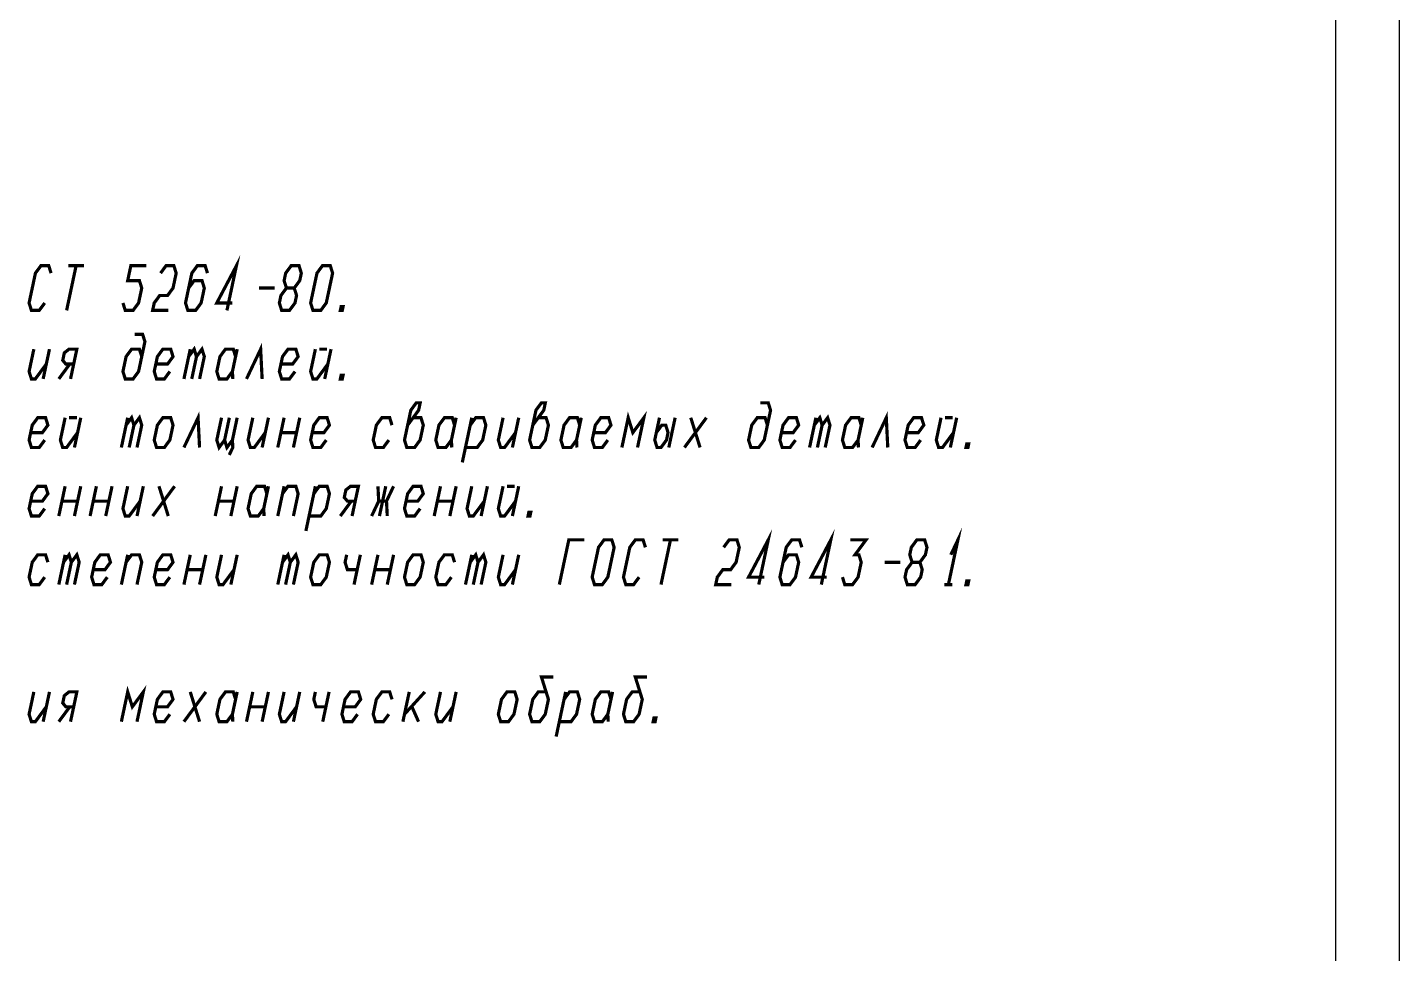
# Model space of a CAD drawing. Header units: millimetres. Extents: x 0 to 630, y 0 to 297.
# Drawn here: x 522.5 to 630, y 76 to 148.5 of the extents above; entities that cross this region are included whole.
import ezdxf

# ---------------------------------------------------------------- set-up
doc = ezdxf.new("R2010")
doc.units = ezdxf.units.MM
doc.header["$LTSCALE"] = 34.65
doc.layers.get('0').update_dxf_attribs({"linetype": 'CONTINUOUS'})

msp = doc.modelspace()

# ---------------------------------------------------------------- linework, layer by layer
at = {"color": 7, "linetype": 'CONTINUOUS'}
for p, q in [((630, 0), (630, 297)), ((625, 5), (625, 292))]:
    msp.add_line(p, q, dxfattribs=at)
at = {"color": 2, "linetype": 'CONTINUOUS', "const_width": 0.25}
for points in [[(538.1622345, 126.3454678), (538.9062067, 129.8454593), (537.367467, 126.9287869), (538.5924756, 126.9287869)], [(524.3884442, 129.262121), (524.206181, 129.8454593), (523.5936768, 129.8454593), (523.1634357, 129.262121), (522.6674799, 126.9287869), (522.849743, 126.3454678), (523.4622473, 126.3454678), (523.8924884, 126.9287869)], [(526.3499268, 129.8454593), (525.605993, 126.3454678)], [(525.7374225, 129.8454593), (526.962431, 129.8454593)], [(530.0174927, 126.9287869), (530.1997559, 126.3454678), (530.8122601, 126.3454678), (531.2425012, 126.9287869), (531.4904791, 128.0954636), (531.3082159, 128.6788019), (530.3894403, 128.6788019), (530.6374567, 129.8454593), (531.8624268, 129.8454593)], [(532.9634656, 129.262121), (533.3937067, 129.8454593), (534.0061725, 129.8454593), (534.1884357, 129.262121), (533.9404578, 128.0954636), (533.5102167, 127.5121252), (532.8977124, 127.5121252), (532.4674713, 126.9287869), (532.3435016, 126.3454678), (533.5685101, 126.3454678)], [(536.6384528, 129.262121), (536.4561896, 129.8454593), (535.8436853, 129.8454593), (535.4134442, 129.262121), (534.9174884, 126.9287869), (535.0997516, 126.3454678), (535.7122559, 126.3454678), (536.1424969, 126.9287869), (536.3904749, 128.0954636), (536.2082117, 128.6788019), (535.5957074, 128.6788019), (535.1654663, 128.0954636)], [(543.4342163, 128.0954636), (543.8644574, 128.6788019), (543.9884656, 129.262121), (543.8062024, 129.8454593), (543.1936981, 129.8454593), (542.763457, 129.262121), (542.6394489, 128.6788019), (542.821712, 128.0954636)], [(544.899743, 126.3454678), (544.7174799, 126.9287869), (545.2134357, 129.262121), (545.6436768, 129.8454593), (546.256181, 129.8454593), (546.4384442, 129.262121), (545.9424884, 126.9287869), (545.5122473, 126.3454678), (544.899743, 126.3454678)], [(540.6779663, 128.0954636), (541.9029749, 128.0954636)], [(542.449726, 126.3454678), (543.0622302, 126.3454678), (543.4924713, 126.9287869), (543.6164795, 127.5121252), (543.4342163, 128.0954636), (542.821712, 128.0954636), (542.3914709, 127.5121252), (542.2675012, 126.9287869), (542.449726, 126.3454678)], [(547.1966052, 126.3454678), (547.0434888, 126.3454678), (547.1054736, 126.6371274), (547.2586285, 126.6371274), (547.1966052, 126.3454678)], [(531.4904791, 122.7281781), (531.3082159, 123.3114972), (530.6957117, 123.3114972), (530.2654706, 122.7281781), (530.0174927, 121.5615015), (530.1997559, 120.9781631), (530.8122601, 120.9781631), (531.2425012, 121.5615015), (531.738457, 123.8948355), (531.5561938, 124.4781738), (530.9436896, 124.4781738)], [(535.1654663, 122.7281781), (535.5957074, 123.3114972), (535.7779706, 122.7281781), (535.4059845, 120.9781631)], [(535.7779706, 122.7281781), (536.2082117, 123.3114972), (536.3904749, 122.7281781), (536.0184888, 120.9781631)], [(539.693476, 120.9781631), (540.8019745, 123.3114972), (540.9184845, 120.9781631)], [(523.0394659, 123.3114972), (522.6674799, 121.5615015), (522.849743, 120.9781631), (523.155976, 120.9781631), (524.0164581, 122.1448398)], [(524.2644745, 123.3114972), (523.7684802, 120.9781631)], [(525.912226, 120.9781631), (526.4082202, 123.3114972), (525.7957159, 123.3114972), (525.4274597, 123.0198376), (525.3034515, 122.4364993), (525.547738, 122.1448398), (526.1602423, 122.1448398)], [(532.5914795, 122.1448398), (533.5102167, 122.1448398), (533.9404578, 122.7281781), (533.7581946, 123.3114972), (533.1456903, 123.3114972), (532.7154492, 122.7281781), (532.4674713, 121.5615015), (532.6497345, 120.9781631), (533.2622388, 120.9781631), (533.6924799, 121.5615015)], [(534.7934802, 120.9781631), (535.2894745, 123.3114972)], [(538.8404535, 122.7281781), (538.6581903, 123.3114972), (538.0457245, 123.3114972), (537.6154834, 122.7281781), (537.367467, 121.5615015), (537.5497302, 120.9781631), (538.1622345, 120.9781631), (538.5924756, 121.5615015)], [(538.9644617, 123.3114972), (538.5924756, 121.5615015), (538.6216223, 120.9781631)], [(542.3914709, 122.1448398), (543.3102081, 122.1448398), (543.7404492, 122.7281781), (543.5582245, 123.3114972), (542.9457202, 123.3114972), (542.5154791, 122.7281781), (542.2675012, 121.5615015), (542.449726, 120.9781631), (543.0622302, 120.9781631), (543.4924713, 121.5615015)], [(545.0894659, 123.3114972), (544.7174799, 121.5615015), (544.899743, 120.9781631), (545.205976, 120.9781631), (546.0664581, 122.1448398)], [(545.3956989, 123.3114972), (546.0082031, 123.3114972)], [(546.3144745, 123.3114972), (545.8184802, 120.9781631)], [(524.9934888, 120.9781631), (525.8539709, 122.1448398)], [(547.1966052, 120.9781631), (547.0434888, 120.9781631), (547.1054736, 121.2698419), (547.2586285, 121.2698419), (547.1966052, 120.9781631)], [(530.2654706, 117.3608926), (530.6957117, 117.9442117), (530.8779749, 117.3608926), (530.5059888, 115.6108777)], [(530.8779749, 117.3608926), (531.3082159, 117.9442117), (531.4904791, 117.3608926), (531.118493, 115.6108777)], [(534.7934802, 115.6108777), (535.9019403, 117.9442117), (536.0184888, 115.6108777)], [(552.3154706, 117.3608926), (553.1759528, 118.52755), (553.2999225, 119.1108884), (552.9936896, 119.1108884), (552.5634485, 118.52755), (552.0674927, 116.194216), (552.2497559, 115.6108777), (552.8622601, 115.6108777), (553.2925012, 116.194216), (553.5404791, 117.3608926), (553.3582159, 117.9442117), (552.7457117, 117.9442117)], [(562.115462, 117.3608926), (562.9759442, 118.52755), (563.0999524, 119.1108884), (562.793681, 119.1108884), (562.3634399, 118.52755), (561.8674841, 116.194216), (562.0497473, 115.6108777), (562.6622516, 115.6108777), (563.0924927, 116.194216), (563.3404706, 117.3608926), (563.1582074, 117.9442117), (562.5457031, 117.9442117)], [(569.0934888, 115.6108777), (569.5894446, 117.9442117), (569.9539709, 116.7775543), (570.8144531, 117.9442117), (570.3184973, 115.6108777)], [(580.4904749, 117.3608926), (580.3082117, 117.9442117), (579.6957074, 117.9442117), (579.2654663, 117.3608926), (579.0174884, 116.194216), (579.1997516, 115.6108777), (579.8122559, 115.6108777), (580.2424969, 116.194216), (580.7384528, 118.52755), (580.5561896, 119.1108884), (579.9436853, 119.1108884)], [(584.165462, 117.3608926), (584.5957031, 117.9442117), (584.7779663, 117.3608926), (584.4059802, 115.6108777)], [(584.7779663, 117.3608926), (585.2082074, 117.9442117), (585.3904706, 117.3608926), (585.0184845, 115.6108777)], [(588.6935101, 115.6108777), (589.8019702, 117.9442117), (589.9184802, 115.6108777)], [(522.791488, 116.7775543), (523.7102252, 116.7775543), (524.1404663, 117.3608926), (523.9582031, 117.9442117), (523.3456989, 117.9442117), (522.9154578, 117.3608926), (522.6674799, 116.194216), (522.849743, 115.6108777), (523.4622473, 115.6108777), (523.8924884, 116.194216)], [(525.4894446, 117.9442117), (525.1174969, 116.194216), (525.2997601, 115.6108777), (525.605993, 115.6108777), (526.4664752, 116.7775543)], [(525.7957159, 117.9442117), (526.4082202, 117.9442117)], [(526.7144531, 117.9442117), (526.2184973, 115.6108777)], [(529.8934845, 115.6108777), (530.3894403, 117.9442117)], [(532.4674713, 116.194216), (532.6497345, 115.6108777), (533.2622388, 115.6108777), (533.6924799, 116.194216), (533.9404578, 117.3608926), (533.7581946, 117.9442117), (533.1456903, 117.9442117), (532.7154492, 117.3608926), (532.4674713, 116.194216)], [(537.7394531, 117.9442117), (537.367467, 116.194216), (537.5497302, 115.6108777), (537.9799713, 116.194216), (538.1622345, 115.6108777), (538.5924756, 116.194216), (538.9644617, 117.9442117)], [(538.3519574, 117.9442117), (537.9799713, 116.194216)], [(540.1894702, 117.9442117), (539.8174841, 116.194216), (539.9997473, 115.6108777), (540.3059802, 115.6108777), (541.1664624, 116.7775543)], [(541.4144403, 117.9442117), (540.9184845, 115.6108777)], [(542.143493, 115.6108777), (542.6394489, 117.9442117)], [(543.8644574, 117.9442117), (543.3685016, 115.6108777)], [(544.841488, 116.7775543), (545.7602252, 116.7775543), (546.1904663, 117.3608926), (546.0082031, 117.9442117), (545.3956989, 117.9442117), (544.9654578, 117.3608926), (544.7174799, 116.194216), (544.899743, 115.6108777), (545.5122473, 115.6108777), (545.9424884, 116.194216)], [(551.090462, 117.3608926), (550.9081989, 117.9442117), (550.2956946, 117.9442117), (549.8654535, 117.3608926), (549.6174756, 116.194216), (549.7997388, 115.6108777), (550.412243, 115.6108777), (550.8424841, 116.194216)], [(555.9904578, 117.3608926), (555.8081946, 117.9442117), (555.1956903, 117.9442117), (554.7654492, 117.3608926), (554.5174713, 116.194216), (554.6997345, 115.6108777), (555.3122388, 115.6108777), (555.7424799, 116.194216)], [(556.1144659, 117.9442117), (555.7424799, 116.194216), (555.7716266, 115.6108777)], [(556.5955023, 114.4442203), (557.3394745, 117.9442117)], [(556.8434802, 115.6108777), (557.7622559, 115.6108777), (558.1924969, 116.194216), (558.4404749, 117.3608926), (558.2582117, 117.9442117), (557.6457074, 117.9442117), (557.2154663, 117.3608926)], [(559.7894531, 117.9442117), (559.417467, 116.194216), (559.5997302, 115.6108777), (559.9060016, 115.6108777), (560.7664838, 116.7775543)], [(561.0144617, 117.9442117), (560.5185059, 115.6108777)], [(565.7904492, 117.3608926), (565.6082245, 117.9442117), (564.9957202, 117.9442117), (564.5654791, 117.3608926), (564.3175012, 116.194216), (564.499726, 115.6108777), (565.1122302, 115.6108777), (565.5424713, 116.194216)], [(565.9144574, 117.9442117), (565.5424713, 116.194216), (565.571618, 115.6108777)], [(566.891488, 116.7775543), (567.8102252, 116.7775543), (568.2404663, 117.3608926), (568.0582031, 117.9442117), (567.4456989, 117.9442117), (567.0154578, 117.3608926), (566.7674799, 116.194216), (566.949743, 115.6108777), (567.5622473, 115.6108777), (567.9924884, 116.194216)], [(572.0394617, 117.9442117), (571.6674756, 116.194216), (571.8497388, 115.6108777), (572.1560101, 115.6108777), (572.5862512, 116.194216), (572.7102209, 116.7775543), (572.5279578, 117.3608926), (572.2217249, 117.3608926), (571.7914838, 116.7775543)], [(573.2644702, 117.9442117), (572.768476, 115.6108777)], [(573.9934845, 115.6108777), (575.7144489, 117.9442117)], [(574.4894403, 117.9442117), (575.218493, 115.6108777)], [(581.5914752, 116.7775543), (582.5102124, 116.7775543), (582.9404535, 117.3608926), (582.7581903, 117.9442117), (582.1457245, 117.9442117), (581.7154834, 117.3608926), (581.467467, 116.194216), (581.6497302, 115.6108777), (582.2622345, 115.6108777), (582.6924756, 116.194216)], [(583.793476, 115.6108777), (584.2894702, 117.9442117)], [(587.8404492, 117.3608926), (587.6582245, 117.9442117), (587.0457202, 117.9442117), (586.6154791, 117.3608926), (586.3675012, 116.194216), (586.549726, 115.6108777), (587.1622302, 115.6108777), (587.5924713, 116.194216)], [(587.9644574, 117.9442117), (587.5924713, 116.194216), (587.621618, 115.6108777)], [(591.3914667, 116.7775543), (592.3102423, 116.7775543), (592.7404834, 117.3608926), (592.5582202, 117.9442117), (591.9457159, 117.9442117), (591.5154749, 117.3608926), (591.2674969, 116.194216), (591.4497601, 115.6108777), (592.062226, 115.6108777), (592.492467, 116.194216)], [(594.0894617, 117.9442117), (593.7174756, 116.194216), (593.8997388, 115.6108777), (594.2060101, 115.6108777), (595.0664923, 116.7775543)], [(594.3956946, 117.9442117), (595.0081989, 117.9442117)], [(595.3144702, 117.9442117), (594.818476, 115.6108777)], [(538.5924756, 116.194216), (538.6216223, 115.6108777), (538.3444977, 115.0275586)], [(542.3914709, 116.7775543), (543.6164795, 116.7775543)], [(596.196601, 115.6108777), (596.0434845, 115.6108777), (596.1054694, 115.9025565), (596.2586243, 115.9025565), (596.196601, 115.6108777)], [(522.791488, 111.4102689), (523.7102252, 111.4102689), (524.1404663, 111.993588), (523.9582031, 112.5769263), (523.3456989, 112.5769263), (522.9154578, 111.993588), (522.6674799, 110.8269305), (522.849743, 110.2435922), (523.4622473, 110.2435922), (523.8924884, 110.8269305)], [(524.9934888, 110.2435922), (525.4894446, 112.5769263)], [(526.7144531, 112.5769263), (526.2184973, 110.2435922)], [(527.4435059, 110.2435922), (527.9394617, 112.5769263)], [(529.1644702, 112.5769263), (528.668476, 110.2435922)], [(530.3894403, 112.5769263), (530.0174927, 110.8269305), (530.1997559, 110.2435922), (530.5059888, 110.2435922), (531.3664709, 111.4102689)], [(531.6144489, 112.5769263), (531.118493, 110.2435922)], [(532.3435016, 110.2435922), (534.0644659, 112.5769263)], [(532.8394574, 112.5769263), (533.5685101, 110.2435922)], [(537.2434973, 110.2435922), (537.7394531, 112.5769263)], [(538.9644617, 112.5769263), (538.4685059, 110.2435922)], [(541.2904706, 111.993588), (541.1082074, 112.5769263), (540.4957031, 112.5769263), (540.065462, 111.993588), (539.8174841, 110.8269305), (539.9997473, 110.2435922), (540.6122516, 110.2435922), (541.0424927, 110.8269305)], [(541.4144403, 112.5769263), (541.0424927, 110.8269305), (541.071601, 110.2435922)], [(542.143493, 110.2435922), (542.6394489, 112.5769263)], [(542.5154791, 111.993588), (542.9457202, 112.5769263), (543.5582245, 112.5769263), (543.7404492, 111.993588), (543.3685016, 110.2435922)], [(544.3454938, 109.0769348), (545.0894659, 112.5769263)], [(544.5935101, 110.2435922), (545.5122473, 110.2435922), (545.9424884, 110.8269305), (546.1904663, 111.993588), (546.0082031, 112.5769263), (545.3956989, 112.5769263), (544.9654578, 111.993588)], [(547.962226, 110.2435922), (548.4582202, 112.5769263), (547.8457159, 112.5769263), (547.4774597, 112.2852667), (547.3534515, 111.7019284), (547.597738, 111.4102689), (548.2102423, 111.4102689)], [(549.4935059, 110.2435922), (550.0477167, 111.4102689), (549.9894617, 112.5769263)], [(550.6019659, 112.5769263), (550.1060101, 110.2435922)], [(551.2144702, 112.5769263), (550.6602209, 111.4102689), (550.718476, 110.2435922)], [(552.1914624, 111.4102689), (553.110238, 111.4102689), (553.5404791, 111.993588), (553.3582159, 112.5769263), (552.7457117, 112.5769263), (552.3154706, 111.993588), (552.0674927, 110.8269305), (552.2497559, 110.2435922), (552.8622601, 110.2435922), (553.2925012, 110.8269305)], [(554.3935016, 110.2435922), (554.8894574, 112.5769263)], [(556.1144659, 112.5769263), (555.6185101, 110.2435922)], [(557.3394745, 112.5769263), (556.9674884, 110.8269305), (557.1497516, 110.2435922), (557.4559845, 110.2435922), (558.3164667, 111.4102689)], [(558.5644446, 112.5769263), (558.0684888, 110.2435922)], [(559.7894531, 112.5769263), (559.417467, 110.8269305), (559.5997302, 110.2435922), (559.9060016, 110.2435922), (560.7664838, 111.4102689)], [(560.0957245, 112.5769263), (560.7081903, 112.5769263)], [(561.0144617, 112.5769263), (560.5185059, 110.2435922)], [(525.2414667, 111.4102689), (526.4664752, 111.4102689)], [(527.6914838, 111.4102689), (528.9164923, 111.4102689)], [(537.4914752, 111.4102689), (538.7164838, 111.4102689)], [(547.0434888, 110.2435922), (547.9039709, 111.4102689)], [(550.0477167, 111.4102689), (550.6602209, 111.4102689)], [(554.6414795, 111.4102689), (555.866488, 111.4102689)], [(561.8966309, 110.2435922), (561.743476, 110.2435922), (561.8054993, 110.535271), (561.9586157, 110.535271), (561.8966309, 110.2435922)], [(579.8122559, 104.8763068), (580.5561896, 108.3762982), (579.0174884, 105.4596451), (580.2424969, 105.4596451)], [(584.7122516, 104.8763068), (585.4561853, 108.3762982), (583.9174841, 105.4596451), (585.1424927, 105.4596451)], [(594.8550824, 107.2096408), (595.4093317, 108.3762982), (594.6653595, 104.8763068)], [(525.3654749, 106.6263025), (525.7957159, 107.2096408), (525.9779791, 106.6263025), (525.605993, 104.8763068)], [(525.9779791, 106.6263025), (526.4082202, 107.2096408), (526.5904834, 106.6263025), (526.2184973, 104.8763068)], [(542.5154791, 106.6263025), (542.9457202, 107.2096408), (543.1279834, 106.6263025), (542.7559973, 104.8763068)], [(543.1279834, 106.6263025), (543.5582245, 107.2096408), (543.7404492, 106.6263025), (543.3685016, 104.8763068)], [(557.2154663, 106.6263025), (557.6457074, 107.2096408), (557.8279706, 106.6263025), (557.4559845, 104.8763068)], [(557.8279706, 106.6263025), (558.2582117, 107.2096408), (558.4404749, 106.6263025), (558.0684888, 104.8763068)], [(564.193493, 104.8763068), (564.9374268, 108.3762982), (566.1624353, 108.3762982)], [(566.949743, 104.8763068), (566.7674799, 105.4596451), (567.2634357, 107.7929791), (567.6936768, 108.3762982), (568.306181, 108.3762982), (568.4884442, 107.7929791), (567.9924884, 105.4596451), (567.5622473, 104.8763068), (566.949743, 104.8763068)], [(570.9384613, 107.7929791), (570.7561981, 108.3762982), (570.1436938, 108.3762982), (569.7134528, 107.7929791), (569.2174969, 105.4596451), (569.3997601, 104.8763068), (570.012226, 104.8763068), (570.442467, 105.4596451)], [(572.8999438, 108.3762982), (572.1560101, 104.8763068)], [(572.2874396, 108.3762982), (573.5124481, 108.3762982)], [(577.0634656, 107.7929791), (577.4937067, 108.3762982), (578.1061725, 108.3762982), (578.2884357, 107.7929791), (578.0404578, 106.6263025), (577.6102167, 106.0429834), (576.9977124, 106.0429834), (576.5674713, 105.4596451), (576.4435016, 104.8763068), (577.6685101, 104.8763068)], [(583.1884314, 107.7929791), (583.0062067, 108.3762982), (582.3937024, 108.3762982), (581.9634613, 107.7929791), (581.467467, 105.4596451), (581.6497302, 104.8763068), (582.2622345, 104.8763068), (582.6924756, 105.4596451), (582.9404535, 106.6263025), (582.7581903, 107.2096408), (582.1457245, 107.2096408), (581.7154834, 106.6263025)], [(586.9874268, 108.3762982), (588.2124353, 108.3762982), (587.3519531, 107.2096408), (587.6582245, 107.2096408), (587.8404492, 106.6263025), (587.5924713, 105.4596451), (587.1622302, 104.8763068), (586.549726, 104.8763068), (586.3675012, 105.4596451)], [(592.434212, 106.6263025), (592.8644531, 107.2096408), (592.9884613, 107.7929791), (592.8061981, 108.3762982), (592.1936938, 108.3762982), (591.7634528, 107.7929791), (591.6394446, 107.2096408), (591.8217078, 106.6263025)], [(524.1404663, 106.6263025), (523.9582031, 107.2096408), (523.3456989, 107.2096408), (522.9154578, 106.6263025), (522.6674799, 105.4596451), (522.849743, 104.8763068), (523.4622473, 104.8763068), (523.8924884, 105.4596451)], [(524.9934888, 104.8763068), (525.4894446, 107.2096408)], [(527.6914838, 106.0429834), (528.6102209, 106.0429834), (529.040462, 106.6263025), (528.8581989, 107.2096408), (528.2456946, 107.2096408), (527.8154535, 106.6263025), (527.5674756, 105.4596451), (527.7497388, 104.8763068), (528.362243, 104.8763068), (528.7924841, 105.4596451)], [(529.8934845, 104.8763068), (530.3894403, 107.2096408)], [(530.2654706, 106.6263025), (530.6957117, 107.2096408), (531.3082159, 107.2096408), (531.4904791, 106.6263025), (531.118493, 104.8763068)], [(532.5914795, 106.0429834), (533.5102167, 106.0429834), (533.9404578, 106.6263025), (533.7581946, 107.2096408), (533.1456903, 107.2096408), (532.7154492, 106.6263025), (532.4674713, 105.4596451), (532.6497345, 104.8763068), (533.2622388, 104.8763068), (533.6924799, 105.4596451)], [(534.7934802, 104.8763068), (535.2894745, 107.2096408)], [(536.5144446, 107.2096408), (536.0184888, 104.8763068)], [(537.7394531, 107.2096408), (537.367467, 105.4596451), (537.5497302, 104.8763068), (537.8560016, 104.8763068), (538.7164838, 106.0429834)], [(538.9644617, 107.2096408), (538.4685059, 104.8763068)], [(542.143493, 104.8763068), (542.6394489, 107.2096408)], [(544.7174799, 105.4596451), (544.899743, 104.8763068), (545.5122473, 104.8763068), (545.9424884, 105.4596451), (546.1904663, 106.6263025), (546.0082031, 107.2096408), (545.3956989, 107.2096408), (544.9654578, 106.6263025), (544.7174799, 105.4596451)], [(547.5394446, 107.2096408), (547.4154749, 106.6263025), (547.597738, 106.0429834), (548.3633588, 106.0429834)], [(548.6113367, 107.2096408), (548.1153809, 104.8763068)], [(549.4935059, 104.8763068), (549.9894617, 107.2096408)], [(551.2144702, 107.2096408), (550.718476, 104.8763068)], [(552.0674927, 105.4596451), (552.2497559, 104.8763068), (552.8622601, 104.8763068), (553.2925012, 105.4596451), (553.5404791, 106.6263025), (553.3582159, 107.2096408), (552.7457117, 107.2096408), (552.3154706, 106.6263025), (552.0674927, 105.4596451)], [(555.9904578, 106.6263025), (555.8081946, 107.2096408), (555.1956903, 107.2096408), (554.7654492, 106.6263025), (554.5174713, 105.4596451), (554.6997345, 104.8763068), (555.3122388, 104.8763068), (555.7424799, 105.4596451)], [(556.8434802, 104.8763068), (557.3394745, 107.2096408)], [(559.7894531, 107.2096408), (559.417467, 105.4596451), (559.5997302, 104.8763068), (559.9060016, 104.8763068), (560.7664838, 106.0429834)], [(561.0144617, 107.2096408), (560.5185059, 104.8763068)], [(589.677962, 106.6263025), (590.9029706, 106.6263025)], [(591.4497601, 104.8763068), (592.062226, 104.8763068), (592.492467, 105.4596451), (592.6164752, 106.0429834), (592.434212, 106.6263025), (591.8217078, 106.6263025), (591.3914667, 106.0429834), (591.2674969, 105.4596451), (591.4497601, 104.8763068)], [(535.0414581, 106.0429834), (536.2664667, 106.0429834)], [(549.7414838, 106.0429834), (550.9664923, 106.0429834)], [(594.3591266, 104.8763068), (594.9716309, 104.8763068)], [(596.196601, 104.8763068), (596.0434845, 104.8763068), (596.1054694, 105.1679663), (596.2586243, 105.1679663), (596.196601, 104.8763068)], [(529.8934845, 94.1417358), (530.3894403, 96.4750699), (530.7539667, 95.3083932), (531.6144489, 96.4750699), (531.118493, 94.1417358)], [(563.1582074, 96.4750699), (562.5457031, 96.4750699), (562.115462, 95.8917316), (561.8674841, 94.7250742), (562.0497473, 94.1417358), (562.6622516, 94.1417358), (563.0924927, 94.7250742), (563.3404706, 95.8917316), (562.793681, 97.6417273), (563.7124567, 97.6417273)], [(570.5082202, 96.4750699), (569.8957159, 96.4750699), (569.4654749, 95.8917316), (569.2174969, 94.7250742), (569.3997601, 94.1417358), (570.012226, 94.1417358), (570.442467, 94.7250742), (570.6904834, 95.8917316), (570.1436938, 97.6417273), (571.062431, 97.6417273)], [(523.0394659, 96.4750699), (522.6674799, 94.7250742), (522.849743, 94.1417358), (523.155976, 94.1417358), (524.0164581, 95.3083932)], [(524.2644745, 96.4750699), (523.7684802, 94.1417358)], [(525.912226, 94.1417358), (526.4082202, 96.4750699), (525.7957159, 96.4750699), (525.4274597, 96.1833911), (525.3034515, 95.600072), (525.547738, 95.3083932), (526.1602423, 95.3083932)], [(532.5914795, 95.3083932), (533.5102167, 95.3083932), (533.9404578, 95.8917316), (533.7581946, 96.4750699), (533.1456903, 96.4750699), (532.7154492, 95.8917316), (532.4674713, 94.7250742), (532.6497345, 94.1417358), (533.2622388, 94.1417358), (533.6924799, 94.7250742)], [(534.7934802, 94.1417358), (536.5144446, 96.4750699)], [(535.2894745, 96.4750699), (536.0184888, 94.1417358)], [(538.8404535, 95.8917316), (538.6581903, 96.4750699), (538.0457245, 96.4750699), (537.6154834, 95.8917316), (537.367467, 94.7250742), (537.5497302, 94.1417358), (538.1622345, 94.1417358), (538.5924756, 94.7250742)], [(538.9644617, 96.4750699), (538.5924756, 94.7250742), (538.6216223, 94.1417358)], [(539.693476, 94.1417358), (540.1894702, 96.4750699)], [(541.4144403, 96.4750699), (540.9184845, 94.1417358)], [(542.6394489, 96.4750699), (542.2675012, 94.7250742), (542.449726, 94.1417358), (542.7559973, 94.1417358), (543.6164795, 95.3083932)], [(543.8644574, 96.4750699), (543.3685016, 94.1417358)], [(545.0894659, 96.4750699), (544.9654578, 95.8917316), (545.1477209, 95.3083932), (545.9133417, 95.3083932)], [(546.1613196, 96.4750699), (545.6653638, 94.1417358)], [(547.2914667, 95.3083932), (548.2102423, 95.3083932), (548.6404834, 95.8917316), (548.4582202, 96.4750699), (547.8457159, 96.4750699), (547.4154749, 95.8917316), (547.1674969, 94.7250742), (547.3497601, 94.1417358), (547.962226, 94.1417358), (548.392467, 94.7250742)], [(551.090462, 95.8917316), (550.9081989, 96.4750699), (550.2956946, 96.4750699), (549.8654535, 95.8917316), (549.6174756, 94.7250742), (549.7997388, 94.1417358), (550.412243, 94.1417358), (550.8424841, 94.7250742)], [(552.4394403, 96.4750699), (551.9434845, 94.1417358)], [(552.0674927, 94.7250742), (553.6644489, 96.4750699)], [(554.8894574, 96.4750699), (554.5174713, 94.7250742), (554.6997345, 94.1417358), (555.0060059, 94.1417358), (555.866488, 95.3083932)], [(556.1144659, 96.4750699), (555.6185101, 94.1417358)], [(559.417467, 94.7250742), (559.5997302, 94.1417358), (560.2122345, 94.1417358), (560.6424756, 94.7250742), (560.8904535, 95.8917316), (560.7081903, 96.4750699), (560.0957245, 96.4750699), (559.6654834, 95.8917316), (559.417467, 94.7250742)], [(563.9455151, 92.9750592), (564.6894489, 96.4750699)], [(564.193493, 94.1417358), (565.1122302, 94.1417358), (565.5424713, 94.7250742), (565.7904492, 95.8917316), (565.6082245, 96.4750699), (564.9957202, 96.4750699), (564.5654791, 95.8917316)], [(568.2404663, 95.8917316), (568.0582031, 96.4750699), (567.4456989, 96.4750699), (567.0154578, 95.8917316), (566.7674799, 94.7250742), (566.949743, 94.1417358), (567.5622473, 94.1417358), (567.9924884, 94.7250742)], [(568.3644745, 96.4750699), (567.9924884, 94.7250742), (568.0216351, 94.1417358)], [(524.9934888, 94.1417358), (525.8539709, 95.3083932)], [(539.9414923, 95.3083932), (541.1664624, 95.3083932)], [(552.6508502, 95.3083932), (553.168493, 94.1417358)], [(571.6966223, 94.1417358), (571.5435059, 94.1417358), (571.6054907, 94.4333954), (571.7586072, 94.4333954), (571.6966223, 94.1417358)]]:
    msp.add_lwpolyline(points, dxfattribs=at)

doc.saveas('drawing.dxf')
